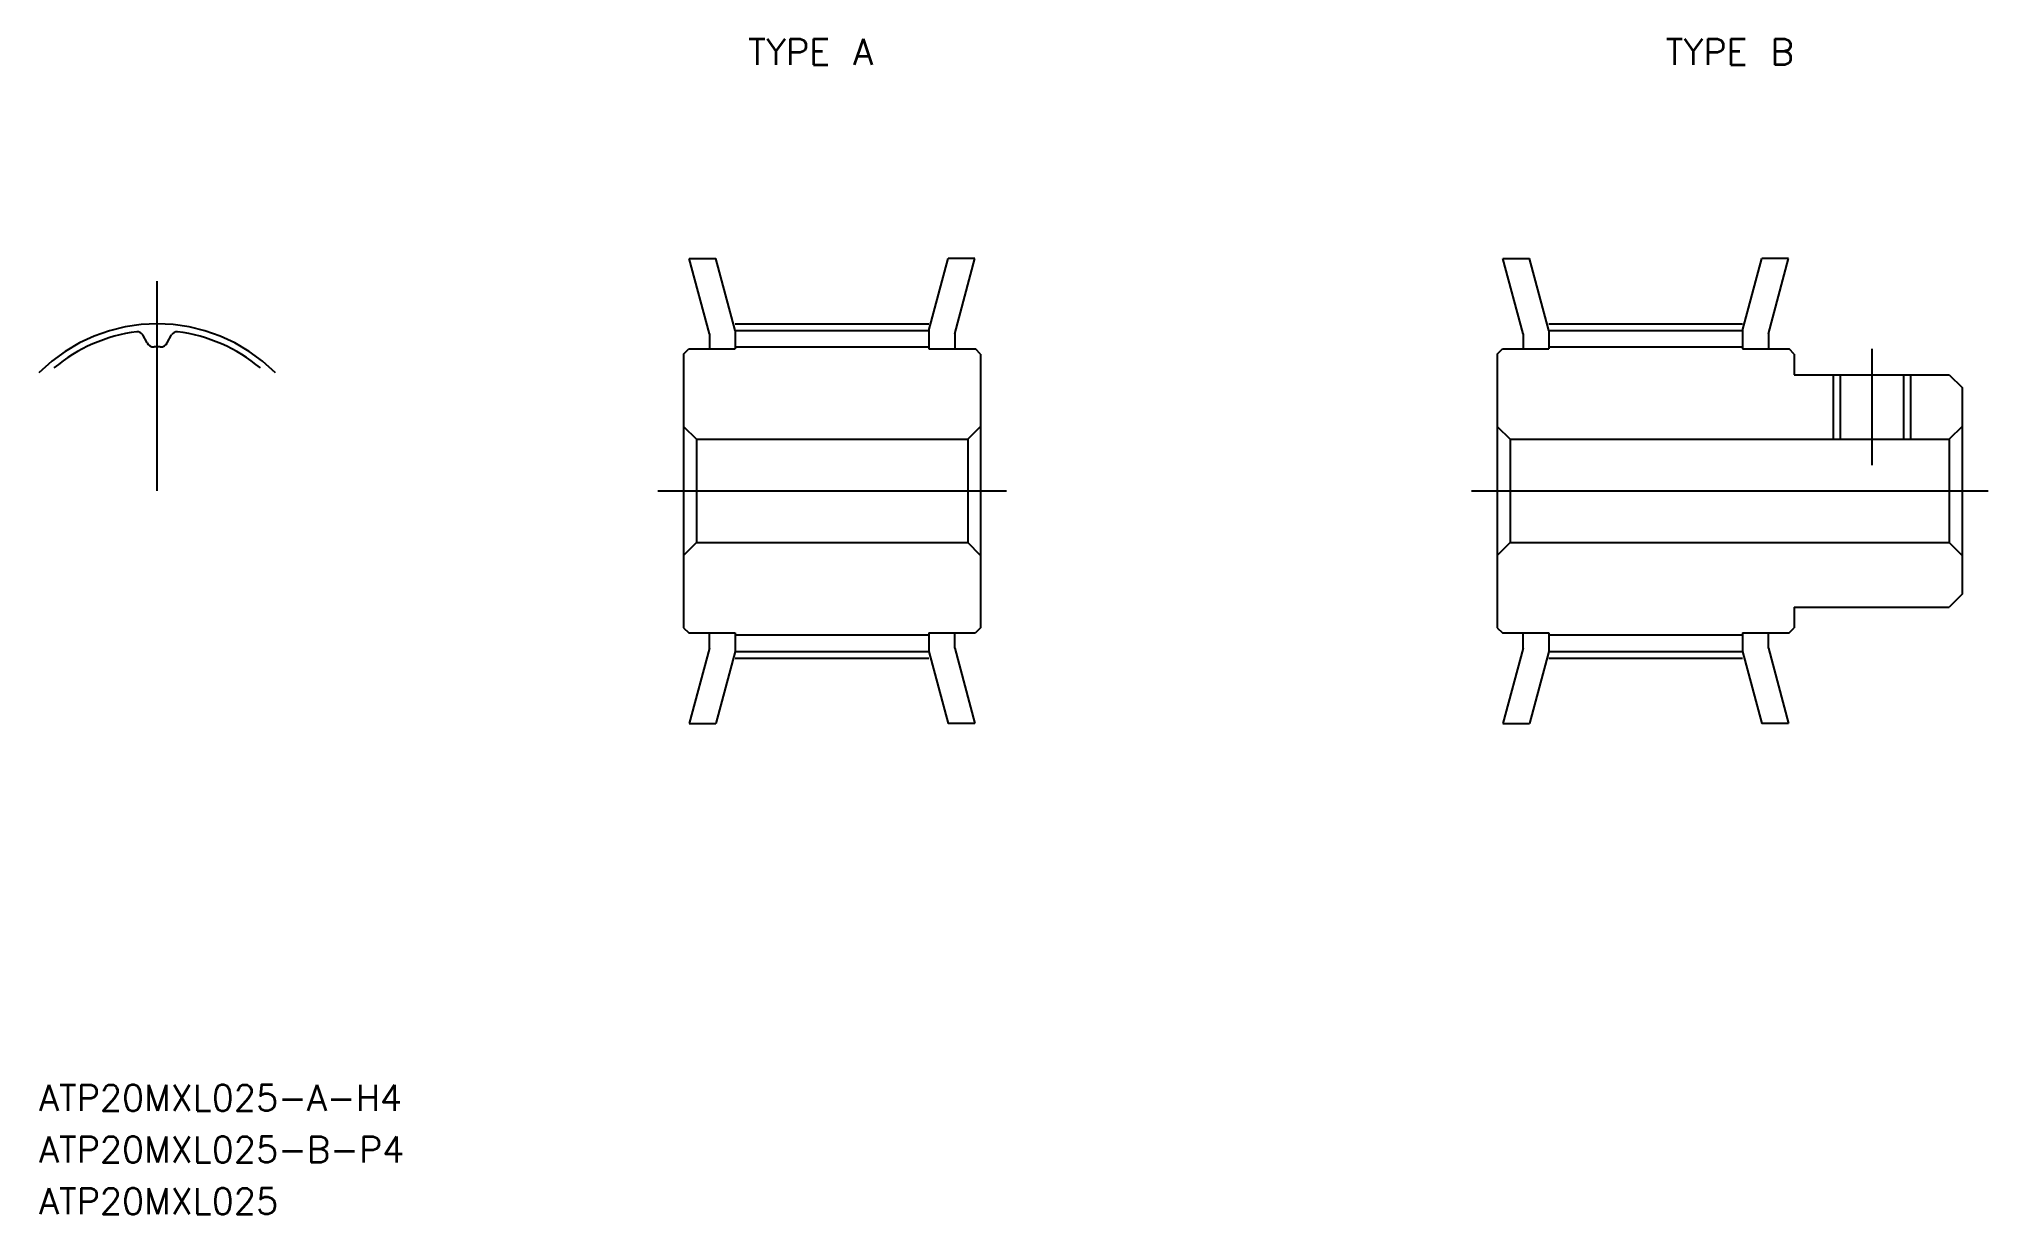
# Model space of a CAD drawing. Extents: x 112.2 to 187.7, y 96.6 to 142.1.
import ezdxf
from ezdxf.enums import TextEntityAlignment as Align

# ---------------------------------------------------------------- set-up
doc = ezdxf.new("R2010")
doc.units = 0
doc.linetypes.add('CENTER', pattern=[50.8, 31.75, -6.35, 6.35, -6.35])
doc.linetypes.add('DASHED', pattern=[19.05, 12.7, -6.35])
doc.layers.get('0').update_dxf_attribs({"linetype": 'CONTINUOUS'})
doc.layers.add('CENTER', color=1, linetype='CENTER')
doc.styles.add('MISUMI', font='txt.shx')

msp = doc.modelspace()

# ---------------------------------------------------------------- linework, layer by layer
at = {"color": 7, "linetype": 'CONTINUOUS'}
for p, q in [((138.177, 130.65), (137.395, 133.567)), ((137.395, 133.567), (138.43, 133.567)), ((139.177, 130.782), (138.43, 133.567)), ((146.677, 130.782), (147.423, 133.567)), ((148.458, 133.567), (147.423, 133.567)), ((147.677, 130.65), (148.458, 133.567)), ((169.677, 130.65), (168.895, 133.567)), ((168.895, 133.567), (169.93, 133.567)), ((170.677, 130.782), (169.93, 133.567)), ((178.177, 130.782), (178.923, 133.567)), ((179.958, 133.567), (178.923, 133.567)), ((179.177, 130.65), (179.958, 133.567)), ((116.407, 130.3), (116.241, 130.611)), ((117.193, 130.3), (117.359, 130.611)), ((138.177, 130.65), (138.177, 130.067)), ((139.177, 130.782), (146.677, 130.782)), ((139.177, 130.782), (139.177, 130.067)), ((146.677, 130.782), (146.677, 130.067)), ((147.677, 130.65), (147.677, 130.067)), ((169.677, 130.65), (169.677, 130.067)), ((170.677, 130.782), (178.177, 130.782)), ((170.677, 130.782), (170.677, 130.067)), ((178.177, 130.782), (178.177, 130.067)), ((179.177, 130.65), (179.177, 130.067)), ((137.177, 129.867), (137.377, 130.067)), ((137.177, 129.867), (137.177, 119.267)), ((137.377, 130.067), (139.177, 130.067)), ((139.177, 130.142), (146.677, 130.142)), ((146.677, 130.067), (148.477, 130.067)), ((148.677, 129.867), (148.477, 130.067)), ((148.677, 129.867), (148.677, 119.267)), ((168.677, 129.867), (168.877, 130.067)), ((168.677, 129.867), (168.677, 119.267)), ((168.877, 130.067), (170.677, 130.067)), ((170.677, 130.142), (178.177, 130.142)), ((178.177, 130.067), (179.977, 130.067)), ((180.177, 129.867), (179.977, 130.067)), ((180.177, 129.867), (180.177, 129.067)), ((180.177, 129.067), (186.177, 129.067)), ((186.177, 129.067), (186.677, 128.567)), ((186.677, 128.567), (186.677, 120.567)), ((137.177, 127.217), (137.177, 127.217)), ((137.177, 127.067), (137.677, 126.567)), ((148.677, 127.067), (148.177, 126.567)), ((148.677, 127.217), (148.677, 127.217)), ((168.677, 127.217), (168.677, 127.217)), ((168.677, 127.067), (169.177, 126.567)), ((186.677, 127.067), (186.177, 126.567)), ((137.677, 126.567), (148.177, 126.567)), ((137.677, 126.567), (137.677, 122.567)), ((148.177, 126.567), (148.177, 122.567)), ((169.177, 126.567), (186.177, 126.567)), ((169.177, 126.567), (169.177, 122.567)), ((186.177, 126.567), (186.177, 122.567)), ((137.177, 124.567), (137.177, 124.567)), ((148.677, 124.567), (148.677, 124.567)), ((168.677, 124.567), (168.677, 124.567)), ((137.177, 122.067), (137.677, 122.567)), ((137.677, 122.567), (148.177, 122.567)), ((148.677, 122.067), (148.177, 122.567)), ((168.677, 122.067), (169.177, 122.567)), ((169.177, 122.567), (186.177, 122.567)), ((186.677, 122.067), (186.177, 122.567)), ((180.177, 120.067), (186.177, 120.067)), ((180.177, 120.067), (180.177, 119.267)), ((186.677, 120.567), (186.177, 120.067)), ((137.177, 119.267), (137.377, 119.067)), ((148.677, 119.267), (148.477, 119.067)), ((168.677, 119.267), (168.877, 119.067)), ((179.977, 119.067), (180.177, 119.267)), ((137.377, 119.067), (139.177, 119.067)), ((138.177, 118.484), (137.395, 115.567)), ((138.177, 118.484), (138.177, 119.067)), ((139.177, 119.067), (139.177, 118.352)), ((139.177, 118.992), (146.677, 118.992)), ((146.677, 119.067), (148.477, 119.067)), ((146.677, 119.067), (146.677, 118.352)), ((147.677, 118.484), (147.677, 119.067)), ((147.677, 118.484), (148.458, 115.567)), ((168.877, 119.067), (170.677, 119.067)), ((169.677, 118.484), (168.895, 115.567)), ((169.677, 118.484), (169.677, 119.067)), ((170.677, 119.067), (170.677, 118.352)), ((170.677, 118.992), (178.177, 118.992)), ((178.177, 119.067), (179.977, 119.067)), ((178.177, 119.067), (178.177, 118.352)), ((179.177, 118.484), (179.177, 119.067)), ((179.177, 118.484), (179.958, 115.567)), ((139.177, 118.352), (138.43, 115.567)), ((139.177, 118.352), (146.677, 118.352)), ((146.677, 118.352), (147.423, 115.567)), ((170.677, 118.352), (169.93, 115.567)), ((170.677, 118.352), (178.177, 118.352)), ((178.177, 118.352), (178.923, 115.567)), ((137.395, 115.567), (138.43, 115.567)), ((148.458, 115.567), (147.423, 115.567)), ((168.895, 115.567), (169.93, 115.567)), ((179.958, 115.567), (178.923, 115.567))]:
    msp.add_line(p, q, dxfattribs=at)
at = {"color": 3, "linetype": 'DASHED'}
for p, q in [((181.677, 129.067), (181.677, 126.567)), ((181.952, 129.067), (181.952, 126.567)), ((184.402, 129.067), (184.402, 126.567)), ((184.677, 129.067), (184.677, 126.567))]:
    msp.add_line(p, q, dxfattribs=at)
at = {"color": 7, "linetype": 'CONTINUOUS'}
for centre, radius, start, end in [((116.8, 124.567), 6.215, 97.31496, 130), ((116.038, 130.503), 0.23, 28, 97.31496), ((117.562, 130.503), 0.23, 82.68504, 152), ((116.8, 124.567), 6.215, 50, 82.68504), ((116.672, 130.44), 0.3, 208, 271.25266), ((116.8, 124.567), 5.575, 88.74734, 91.25266), ((116.929, 130.44), 0.3, 268.74734, 332)]:
    msp.add_arc(centre, radius, start, end, dxfattribs=at)
at = {"layer": 'CENTER', "color": 1, "linetype": 'CENTER'}
for p, q in [((116.8, 124.567), (116.8, 132.688)), ((139.177, 131.037), (146.677, 131.037)), ((170.677, 131.037), (178.177, 131.037)), ((183.177, 130.067), (183.177, 125.567)), ((136.177, 124.567), (149.677, 124.567)), ((167.677, 124.567), (187.677, 124.567)), ((139.177, 118.097), (146.677, 118.097)), ((170.677, 118.097), (178.177, 118.097))]:
    msp.add_line(p, q, dxfattribs=at)
msp.add_arc((116.8, 124.567), 6.47, 45, 135, dxfattribs=at)

# ---------------------------------------------------------------- texts
at = {"color": 7, "linetype": 'CONTINUOUS', "style": 'MISUMI'}
for s, p in [('TYPE A', (142.098, 141.567)), ('TYPE B', (177.677, 141.567))]:
    msp.add_text(s, height=1, dxfattribs=at).set_placement(p, align=Align.MIDDLE_CENTER)
for s, p in [('ATP20MXL025-A-H4', (112.225, 100.567)), ('ATP20MXL025-B-P4', (112.225, 98.567)), ('ATP20MXL025', (112.225, 96.567))]:
    msp.add_text(s, height=1, dxfattribs=at).set_placement(p)

doc.saveas('drawing.dxf')
